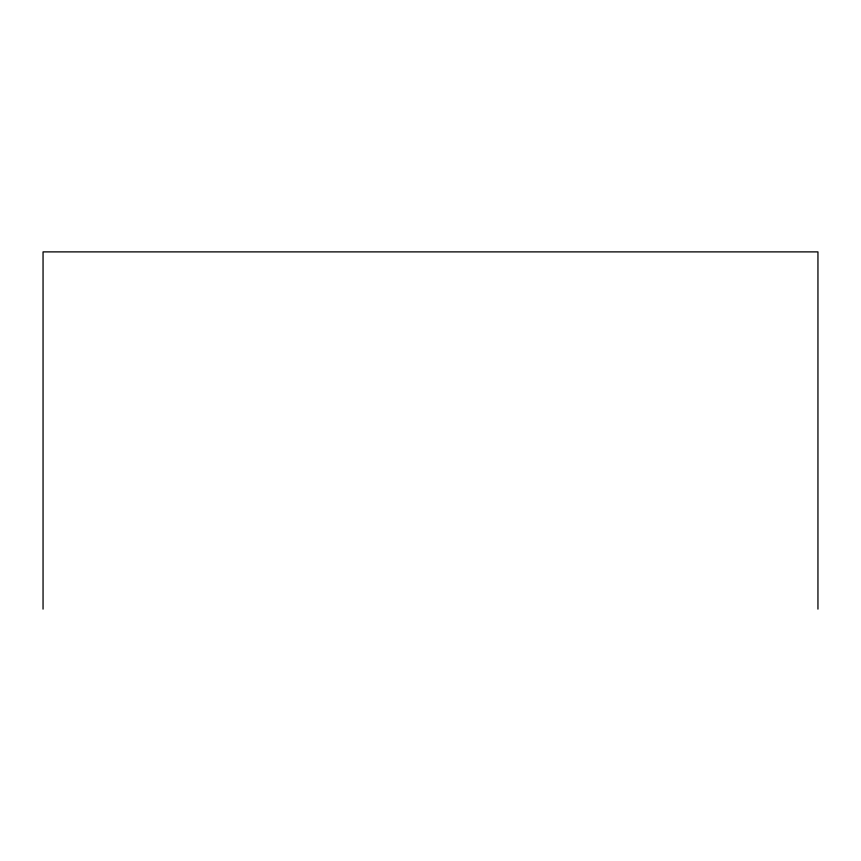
<?xml version="1.0" encoding="UTF-8"?>
<svg xmlns="http://www.w3.org/2000/svg" width="861" height="861" viewBox="0 0 861 861"><rect width="100%" height="100%" fill="white"/><g stroke="black" fill="none" stroke-linecap="round" stroke-linejoin="round"><path stroke-width="1.29" d="M817.95 609.114L817.95 251.886L43.05 251.886L43.05 609.114"/></g></svg>
